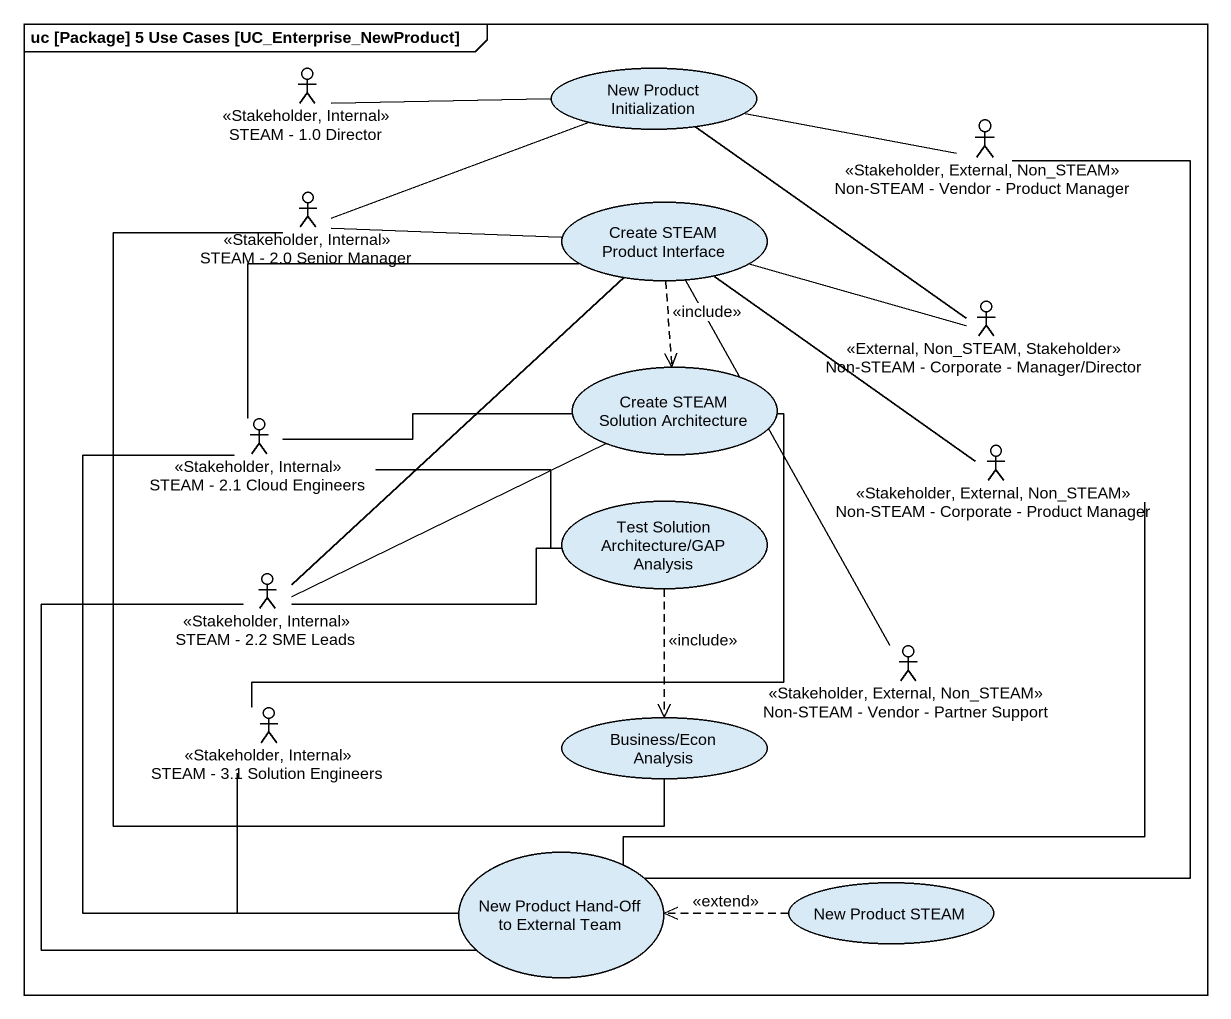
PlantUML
@startuml
mainframe uc [Package] 5 Use Cases [UC_Enterprise_NewProduct]
actor "STEAM - 1.0 Director" as STEAM_1_0_Director <<Stakeholder, Internal>>
usecase "New Product Initialization" as New_Product_Initialization
actor "Non-STEAM - Vendor - Product Manager" as Non_STEAM_Vendor_Product <<Stakeholder, External, Non_STEAM>>
actor "STEAM - 2.0 Senior Manager" as STEAM_2_0_Senior_Manager <<Stakeholder, Internal>>
usecase "Create STEAM Product Interface" as Create_STEAM_Product
actor "Non-STEAM - Corporate - Manager/Director" as Non_STEAM_Corporate_Manager <<External, Non_STEAM, Stakeholder>>
usecase "Create STEAM Solution Architecture" as Create_STEAM_Solution
actor "STEAM - 2.1 Cloud Engineers" as STEAM_2_1_Cloud_Engineers <<Stakeholder, Internal>>
usecase "Test Solution Architecture/GAP Analysis" as Test_Solution_Architecture
actor "Non-STEAM - Corporate - Product Manager" as Non_STEAM_Corporate_Product <<Stakeholder, External, Non_STEAM>>
actor "STEAM - 2.2 SME Leads" as STEAM_2_2_SME_Leads <<Stakeholder, Internal>>
actor "Non-STEAM - Vendor - Partner Support" as Non_STEAM_Vendor_Partner <<Stakeholder, External, Non_STEAM>>
actor "STEAM - 3.1 Solution Engineers" as STEAM_3_1_Solution_Engineers <<Stakeholder, Internal>>
usecase "Business/Econ Analysis" as Business_Econ_Analysis
usecase "New Product Hand-Off to External Team" as New_Product_Hand_Off_to
usecase "New Product STEAM" as New_Product_STEAM
New_Product_Initialization -left- STEAM_1_0_Director
New_Product_Initialization -left- STEAM_2_0_Senior_Manager
Non_STEAM_Vendor_Product -left- New_Product_Initialization
Non_STEAM_Vendor_Product -- New_Product_Hand_Off_to
STEAM_2_0_Senior_Manager -- Business_Econ_Analysis
Create_STEAM_Product -left- STEAM_2_0_Senior_Manager
Create_STEAM_Product -right- Non_STEAM_Corporate_Manager
Create_STEAM_Product ..> Create_STEAM_Solution : <<include>>
Create_STEAM_Product -left- STEAM_2_1_Cloud_Engineers
Create_STEAM_Product -- Non_STEAM_Corporate_Product
Create_STEAM_Product -- STEAM_2_2_SME_Leads
Non_STEAM_Corporate_Manager -up- New_Product_Initialization
STEAM_2_1_Cloud_Engineers -right- Create_STEAM_Solution
STEAM_2_1_Cloud_Engineers -- New_Product_Hand_Off_to
Test_Solution_Architecture -left- STEAM_2_1_Cloud_Engineers
Test_Solution_Architecture ..> Business_Econ_Analysis : <<include>>
Non_STEAM_Corporate_Product -- New_Product_Hand_Off_to
STEAM_2_2_SME_Leads -right- Create_STEAM_Solution
STEAM_2_2_SME_Leads -right- Test_Solution_Architecture
STEAM_2_2_SME_Leads -- New_Product_Hand_Off_to
Non_STEAM_Vendor_Partner -up- Create_STEAM_Product
STEAM_3_1_Solution_Engineers -up- Create_STEAM_Solution
STEAM_3_1_Solution_Engineers -right- New_Product_Hand_Off_to
New_Product_STEAM .left.> New_Product_Hand_Off_to : <<extend>>
@enduml
